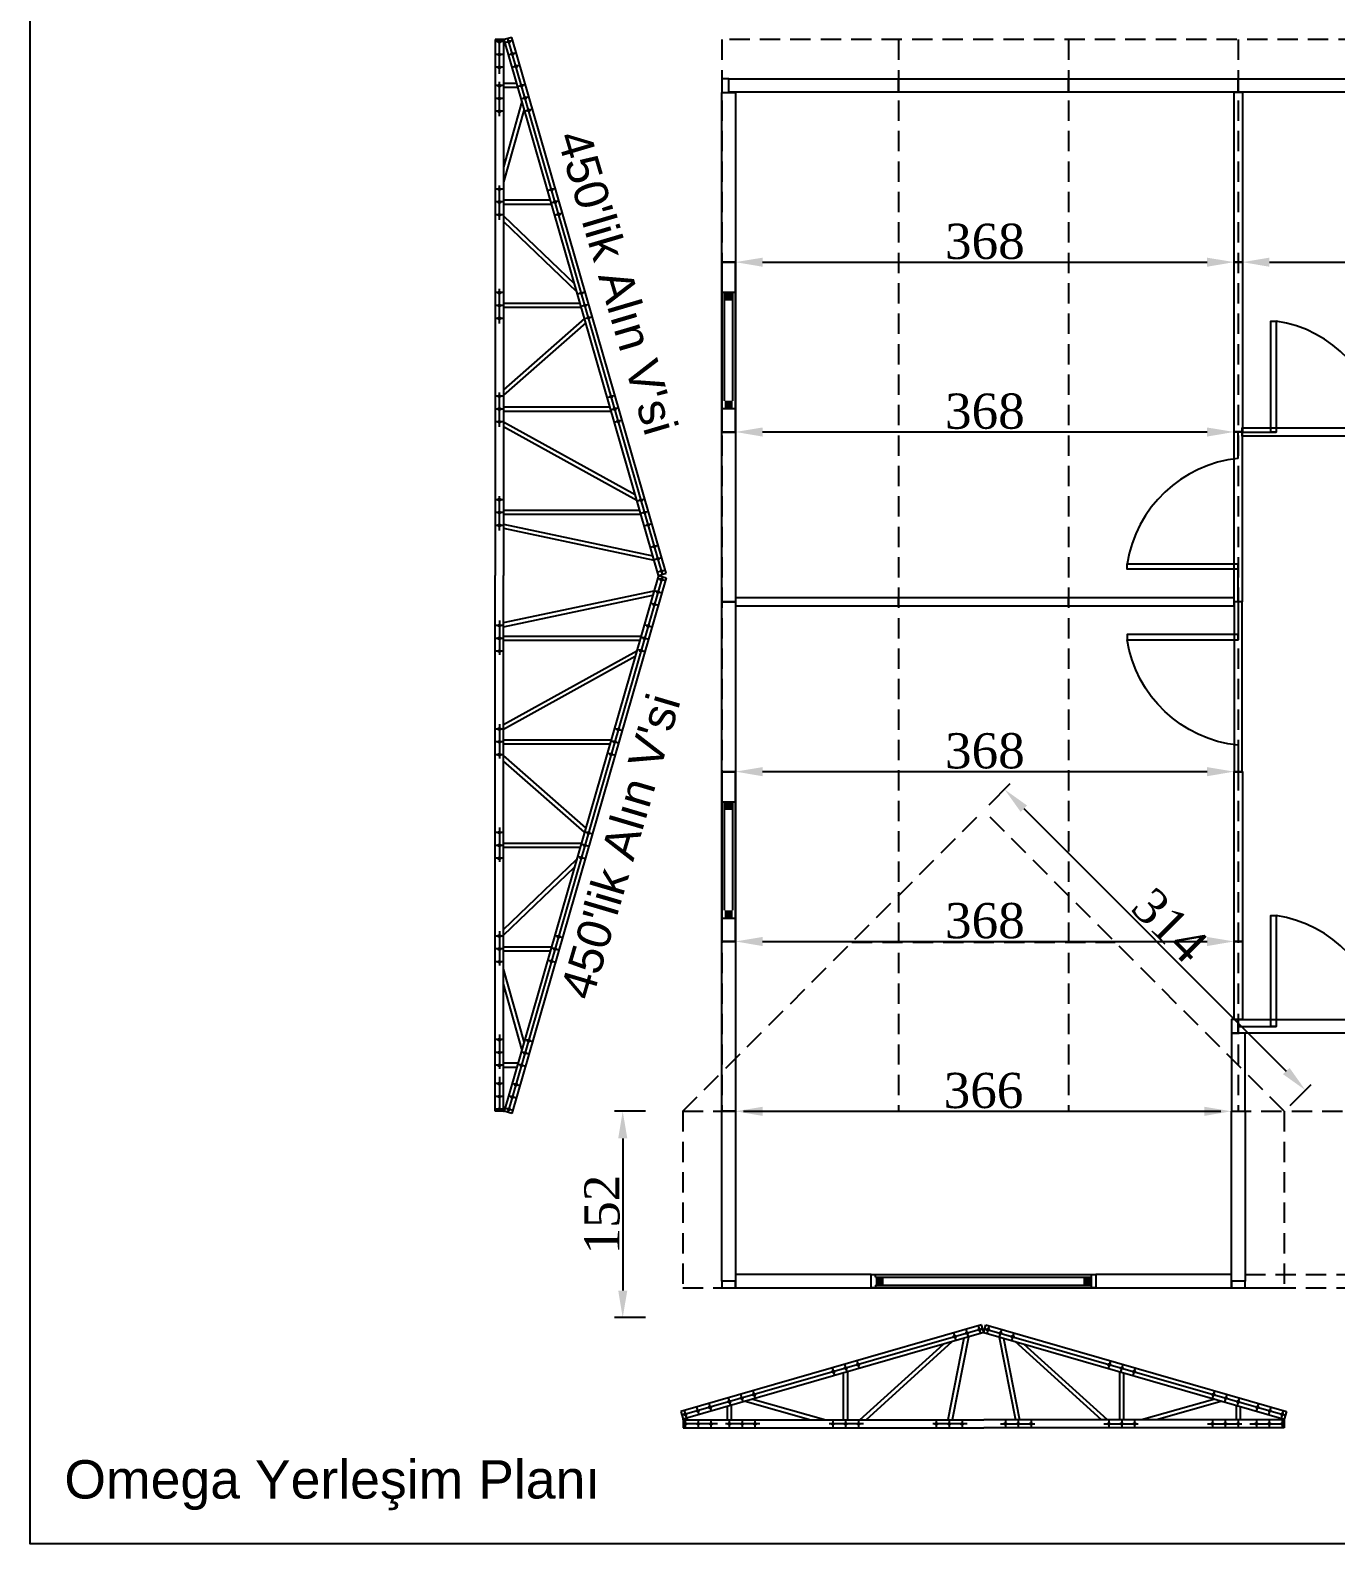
# Model space of a CAD drawing. Header units: millimetres. Extents: x 204298 to 220821, y -217696 to -203281.
# Drawn here: x 208136 to 209101, y -207016 to -205897 of the extents above; entities that cross this region are included whole.
import ezdxf

# ---------------------------------------------------------------- set-up
doc = ezdxf.new("R2010")
doc.units = ezdxf.units.MM
doc.header["$MEASUREMENT"] = 0
doc.linetypes.add('DASHED', pattern=[0.75, 0.5, -0.25])
for name, color, linetype in [('Block1', 255, 'Continuous'), ('DUVAR', 7, 'Continuous'), ('KAPI-PEN', 3, 'Continuous'), ('PANO', 11, 'Continuous'), ('ZEMİN', 191, 'Continuous'), ('ÖLÇÜLENDİRME', 121, 'Continuous')]:
    doc.layers.add(name, color=color, linetype=linetype)
doc.styles.add('133', font='times.ttf')
doc.styles.get("Standard").update_dxf_attribs({"font": 'arial.ttf'})
doc.dimstyles.new('MAKAS', dxfattribs={"dimscale": 20, "dimtxt": 1.3, "dimasz": 1, "dimexe": 0.3, "dimexo": 0.3, "dimgap": 0.1, "dimtad": 1, "dimrnd": 1, "dimzin": 12, "dimdsep": 46, "dimlunit": 6, "dimtxsty": '133', "dimcen": 0.8, "dimdle": 0.0005, "dimclrd": 4, "dimclre": 6, "dimclrt": 2, "dimazin": 3, "dimtfac": 1, "dimtmove": 0, "dimatfit": 2, "dimldrblk": 'DOTSMALL', "dimfxl": 0, "dimtolj": 1, "dimtzin": 0, "dimarcsym": 0})

# ---------------------------------------------------------------- blocks, each defined once
blk = doc.blocks.new('110')
blk.add_lwpolyline([(74265.2, -40100.5), (74265.2, -40226), (74275.2, -40226), (74275.2, -40100.5)], close=True)
blk = doc.blocks.new('113')
for points in [[(74265.2, -40728), (74265.2, -40853.5), (74275.2, -40853.5), (74275.2, -40728)], [(74265.2, -40728), (74265.2, -40853.5), (74275.2, -40853.5), (74275.2, -40728)], [(74275.2, -40853.5), (74275.2, -40728), (74265.2, -40728), (74265.2, -40853.5)]]:
    blk.add_lwpolyline(points, close=True)
at = {"layer": 'KAPI-PEN'}
for points in [[(74270.2, -40728), (74270.2, -40756)], [(74270.2, -40834), (74270.2, -40853.5)]]:
    blk.add_lwpolyline(points, dxfattribs=at)
blk.add_lwpolyline([(74270.2, -40834, -0.341049), (74188.2, -40756), (74270.2, -40756), (74270.2, -40752), (74188.2, -40752), (74188.2, -40756)], format="xyb", dxfattribs=at)
blk = doc.blocks.new('jyt')
at = {"layer": 'PANO', "color": 1}
for p, q in [((-19934.2, -6827.4), (-19934.2, -6747.4)), ((-19928.2, -6827.4), (-19928.2, -6747.4))]:
    blk.add_line(p, q, dxfattribs=at)
for points in [[(-19926.2, -6747.4), (-19936.2, -6747.4)], [(-19926.2, -6833.4), (-19936.2, -6833.4)]]:
    blk.add_lwpolyline(points, dxfattribs=at)
for points in [[(-19928.2, -6747.4), (-19928.2, -6753.4), (-19934.2, -6747.4), (-19934.2, -6753.4)], [(-19928.2, -6833.4), (-19928.2, -6827.4), (-19934.2, -6833.4), (-19934.2, -6827.4)]]:
    blk.add_solid(points, dxfattribs=at)
blk = doc.blocks.new('KAPI')
for points in [[(68907.3, -39991.1), (68907.3, -40116.6), (68913.3, -40116.6), (68913.3, -39991.1)], [(68907.3, -39991.1), (68907.3, -40116.6), (68913.3, -40116.6), (68913.3, -39991.1)], [(68913.3, -40116.6), (68913.3, -39991.1), (68907.3, -39991.1), (68907.3, -40116.6)]]:
    blk.add_lwpolyline(points, close=True)
at = {"layer": 'KAPI-PEN'}
for points in [[(68910.3, -39991.1), (68910.3, -40019.1)], [(68910.3, -40097.1), (68910.3, -40116.6)]]:
    blk.add_lwpolyline(points, dxfattribs=at)
blk.add_lwpolyline([(68910.3, -40097.1, -0.341049), (68828.3, -40019.1), (68910.3, -40019.1), (68910.3, -40015.1), (68828.3, -40015.1), (68828.3, -40019.1)], format="xyb", dxfattribs=at)
blk = doc.blocks.new('D')
blk.add_lwpolyline([(69161.3, -39614.6), (69286.8, -39614.6), (69286.8, -39608.6), (69161.3, -39608.6)], close=True)
blk = doc.blocks.new('*D7551')
at = {"layer": 'Defpoints', "color": 0}
for p in [(208657, -206068.6), (209025.5, -206068.6), (209025.5, -206068.6)]:
    blk.add_point(p, dxfattribs=at)
at = {"layer": 'DUVAR', "color": 6, "lineweight": -2}
for p, q in [((208657, -206062.6), (208657, -206062.6)), ((209025.5, -206062.6), (209025.5, -206062.6))]:
    blk.add_line(p, q, dxfattribs=at)
at = {"layer": 'DUVAR', "color": 4, "lineweight": -2}
blk.add_line((208677, -206068.6), (209005.5, -206068.6), dxfattribs=at)
at = {"layer": 'DUVAR', "color": 4}
for points in [[(208677, -206065.3), (208677, -206072), (208657, -206068.6)], [(209005.5, -206072), (209005.5, -206065.3), (209025.5, -206068.6)]]:
    blk.add_solid(points, dxfattribs=at)
at = {"layer": 'DUVAR', "color": 2, "insert": (208841.3, -206053.4), "char_height": 26, "attachment_point": 5, "style": '133'}
blk.add_mtext('\\A1;368', dxfattribs=at)
blk = doc.blocks.new('_DotSmall')
at = {"color": 0, "linetype": 'ByBlock', "const_width": 0.5}
blk.add_lwpolyline([(-0.0625, 0, 1), (0.0625, 0, 1)], format="xyb", close=True, dxfattribs=at)
blk = doc.blocks.new('*D7552')
at = {"layer": 'Defpoints', "color": 0}
for p in [(209031.5, -206068.6), (209400, -206068.6), (209400, -206068.6)]:
    blk.add_point(p, dxfattribs=at)
at = {"layer": 'DUVAR', "color": 6, "lineweight": -2}
for p, q in [((209031.5, -206062.6), (209031.5, -206062.6)), ((209400, -206062.6), (209400, -206062.6))]:
    blk.add_line(p, q, dxfattribs=at)
at = {"layer": 'DUVAR', "color": 4, "lineweight": -2}
blk.add_line((209051.5, -206068.6), (209380, -206068.6), dxfattribs=at)
at = {"layer": 'DUVAR', "color": 4}
for points in [[(209051.5, -206065.3), (209051.5, -206072), (209031.5, -206068.6)], [(209380, -206072), (209380, -206065.3), (209400, -206068.6)]]:
    blk.add_solid(points, dxfattribs=at)
at = {"layer": 'DUVAR', "color": 2, "insert": (209215.8, -206053.4), "char_height": 26, "attachment_point": 5, "style": '133'}
blk.add_mtext('\\A1;368', dxfattribs=at)
blk = doc.blocks.new('*D7553')
at = {"layer": 'Defpoints', "color": 0}
for p in [(208657, -206194.1), (209025.5, -206194.1), (209025.5, -206194.1)]:
    blk.add_point(p, dxfattribs=at)
at = {"layer": 'DUVAR', "color": 6, "lineweight": -2}
for p, q in [((208657, -206188.1), (208657, -206188.1)), ((209025.5, -206188.1), (209025.5, -206188.1))]:
    blk.add_line(p, q, dxfattribs=at)
at = {"layer": 'DUVAR', "color": 4, "lineweight": -2}
blk.add_line((208677, -206194.1), (209005.5, -206194.1), dxfattribs=at)
at = {"layer": 'DUVAR', "color": 4}
for points in [[(208677, -206190.8), (208677, -206197.5), (208657, -206194.1)], [(209005.5, -206197.5), (209005.5, -206190.8), (209025.5, -206194.1)]]:
    blk.add_solid(points, dxfattribs=at)
at = {"layer": 'DUVAR', "color": 2, "insert": (208841.3, -206178.9), "char_height": 26, "attachment_point": 5, "style": '133'}
blk.add_mtext('\\A1;368', dxfattribs=at)
blk = doc.blocks.new('*D7554')
at = {"layer": 'Defpoints', "color": 0}
for p in [(208657, -206445.1), (209025.5, -206445.1), (209025.5, -206445.1)]:
    blk.add_point(p, dxfattribs=at)
at = {"layer": 'DUVAR', "color": 6, "lineweight": -2}
for p, q in [((208657, -206451.1), (208657, -206451.1)), ((209025.5, -206451.1), (209025.5, -206451.1))]:
    blk.add_line(p, q, dxfattribs=at)
at = {"layer": 'DUVAR', "color": 4, "lineweight": -2}
blk.add_line((208677, -206445.1), (209005.5, -206445.1), dxfattribs=at)
at = {"layer": 'DUVAR', "color": 4}
for points in [[(208677, -206441.8), (208677, -206448.5), (208657, -206445.1)], [(209005.5, -206448.5), (209005.5, -206441.8), (209025.5, -206445.1)]]:
    blk.add_solid(points, dxfattribs=at)
at = {"layer": 'DUVAR', "color": 2, "insert": (208841.3, -206429.9), "char_height": 26, "attachment_point": 5, "rotation": 0.0014, "style": '133'}
blk.add_mtext('\\A1;368', dxfattribs=at)
blk = doc.blocks.new('*D7556')
at = {"layer": 'Defpoints', "color": 0}
for p in [(208657, -206696.1), (209023.5, -206696.1), (209023.5, -206696.1)]:
    blk.add_point(p, dxfattribs=at)
at = {"layer": 'DUVAR', "color": 6, "lineweight": -2}
for p, q in [((208657, -206690.1), (208657, -206690.1)), ((209023.5, -206690.1), (209023.5, -206690.1))]:
    blk.add_line(p, q, dxfattribs=at)
at = {"layer": 'DUVAR', "color": 4, "lineweight": -2}
blk.add_line((208677, -206696.1), (209003.5, -206696.1), dxfattribs=at)
at = {"layer": 'DUVAR', "color": 4}
for points in [[(208677, -206692.8), (208677, -206699.5), (208657, -206696.1)], [(209003.5, -206699.5), (209003.5, -206692.8), (209023.5, -206696.1)]]:
    blk.add_solid(points, dxfattribs=at)
at = {"layer": 'DUVAR', "color": 2, "insert": (208840.3, -206680.9), "char_height": 26, "attachment_point": 5, "style": '133'}
blk.add_mtext('\\A1;366', dxfattribs=at)
blk = doc.blocks.new('gfj')
at = {"layer": 'Block1', "color": 1}
for p, q in [((-3418.2, -20535), (-3418.2, -20533)), ((-3418.2, -20541), (-3418.2, -20543))]:
    blk.add_line(p, q, dxfattribs=at)
at = {"layer": 'PANO', "color": 1}
for p, q in [((-3418.2, -20535), (-3258.7, -20535)), ((-3418.2, -20541), (-3258.7, -20541))]:
    blk.add_line(p, q, dxfattribs=at)
blk.add_lwpolyline([(-3258.7, -20543), (-3258.7, -20533)], dxfattribs=at)
for points in [[(-3418.2, -20541), (-3412.2, -20541), (-3418.2, -20535), (-3412.2, -20535)], [(-3258.7, -20541), (-3264.7, -20541), (-3258.7, -20535), (-3264.7, -20535)]]:
    blk.add_solid(points, dxfattribs=at)
blk = doc.blocks.new('*D7576')
at = {"layer": 'Defpoints', "color": 0}
for p in [(208840.3, -206473.9), (209078.1, -206680.5), (209062.5, -206696.1)]:
    blk.add_point(p, dxfattribs=at)
at = {"layer": 'DUVAR', "color": 6, "lineweight": -2}
for p, q in [((208844.5, -206469.6), (208860.1, -206454)), ((209066.8, -206691.9), (209082.4, -206676.3))]:
    blk.add_line(p, q, dxfattribs=at)
at = {"layer": 'DUVAR', "color": 4, "lineweight": -2}
blk.add_line((208870, -206472.4), (209064, -206666.4), dxfattribs=at)
at = {"layer": 'DUVAR', "color": 4}
for points in [[(208872.4, -206470.1), (208867.7, -206474.8), (208855.9, -206458.3)], [(209061.6, -206668.7), (209066.4, -206664), (209078.1, -206680.5)]]:
    blk.add_solid(points, dxfattribs=at)
at = {"layer": 'DUVAR', "color": 2, "insert": (208977.8, -206558.7), "char_height": 26, "attachment_point": 5, "rotation": 315, "style": '133'}
blk.add_mtext('\\A1;314', dxfattribs=at)
blk = doc.blocks.new('*D7578')
at = {"layer": 'Defpoints', "color": 0}
for p in [(208596.6, -206696.1), (208573.7, -206848.6), (208596.6, -206848.6)]:
    blk.add_point(p, dxfattribs=at)
at = {"layer": 'DUVAR', "color": 6, "lineweight": -2}
for p, q in [((208590.6, -206696.1), (208567.7, -206696.1)), ((208590.6, -206848.6), (208567.7, -206848.6))]:
    blk.add_line(p, q, dxfattribs=at)
at = {"layer": 'DUVAR', "color": 4, "lineweight": -2}
blk.add_line((208573.7, -206716.1), (208573.7, -206828.6), dxfattribs=at)
at = {"layer": 'DUVAR', "color": 4}
for points in [[(208577.1, -206716.1), (208570.4, -206716.1), (208573.7, -206696.1)], [(208570.4, -206828.6), (208577.1, -206828.6), (208573.7, -206848.6)]]:
    blk.add_solid(points, dxfattribs=at)
at = {"layer": 'DUVAR', "color": 2, "insert": (208558.5, -206772.4), "char_height": 26, "attachment_point": 5, "rotation": 90, "style": '133'}
blk.add_mtext('\\A1;152', dxfattribs=at)
blk = doc.blocks.new('*D7580')
at = {"layer": 'Defpoints', "color": 0}
for p in [(208657, -206570.6), (209025.5, -206570.6), (209025.5, -206570.6)]:
    blk.add_point(p, dxfattribs=at)
at = {"layer": 'DUVAR', "color": 4, "lineweight": -2}
blk.add_line((208677, -206570.6), (209005.5, -206570.6), dxfattribs=at)
at = {"layer": 'DUVAR', "color": 6, "lineweight": -2}
for p, q in [((208657, -206576.6), (208657, -206576.6)), ((209025.5, -206576.6), (209025.5, -206576.6))]:
    blk.add_line(p, q, dxfattribs=at)
at = {"layer": 'DUVAR', "color": 4}
for points in [[(208677, -206567.3), (208677, -206574), (208657, -206570.6)], [(209005.5, -206574), (209005.5, -206567.3), (209025.5, -206570.6)]]:
    blk.add_solid(points, dxfattribs=at)
at = {"layer": 'DUVAR', "color": 2, "insert": (208841.3, -206555.4), "char_height": 26, "attachment_point": 5, "rotation": 0.0014, "style": '133'}
blk.add_mtext('\\A1;368', dxfattribs=at)

msp = doc.modelspace()

# ---------------------------------------------------------------- linework, layer by layer
at = {"color": 2}
msp.add_lwpolyline([(209922.706, -207015.685), (208135.971, -207015.685), (208135.971, -205803.483), (209922.706, -205803.483)], close=True, dxfattribs=at)
for points in [[(208647.036, -206194.137), (208647.036, -206068.637), (208657.036, -206068.637), (208657.036, -206194.137)], [(208647.036, -206194.137), (208647.036, -206068.637), (208657.036, -206068.637), (208657.036, -206194.137)], [(208647.036, -206194.137), (208647.036, -206068.637), (208657.036, -206068.637), (208657.036, -206194.137)], [(208657.036, -206194.137), (208657.036, -206068.637), (208647.036, -206068.637), (208647.036, -206194.137)], [(209031.518, -206191.137), (209154.036, -206191.137), (209154.036, -206197.137), (209031.518, -206197.137)], [(209031.518, -206191.137), (209154.036, -206191.137), (209154.036, -206197.137), (209031.518, -206197.137)], [(209154.036, -206197.137), (209031.518, -206197.137), (209031.518, -206191.137), (209154.036, -206191.137)], [(208657.036, -206322.637), (208777.536, -206322.637), (208777.536, -206316.637), (208657.036, -206316.637)], [(208903.036, -206322.637), (209025.536, -206322.637), (209025.536, -206316.637), (208903.036, -206316.637)], [(208647.036, -206570.637), (208647.036, -206445.137), (208657.036, -206445.137), (208657.036, -206570.637)], [(208647.036, -206570.637), (208647.036, -206445.137), (208657.036, -206445.137), (208657.036, -206570.637)], [(208647.036, -206570.637), (208647.036, -206445.137), (208657.036, -206445.137), (208657.036, -206570.637)], [(208657.036, -206570.637), (208657.036, -206445.137), (208647.036, -206445.137), (208647.036, -206570.637)], [(209031.536, -206570.637), (209031.536, -206628.387), (209025.536, -206628.387), (209025.536, -206570.637)], [(209033.536, -206696.137), (209033.536, -206638.387), (209023.536, -206638.387), (209023.536, -206696.137)], [(208657.036, -206826.637), (208757.286, -206826.637), (208757.286, -206816.637), (208657.036, -206816.637)], [(208923.286, -206826.637), (208757.286, -206826.637), (208757.286, -206816.637), (208923.286, -206816.637)], [(208923.286, -206826.637), (209023.536, -206826.637), (209023.536, -206816.637), (208923.286, -206816.637)]]:
    msp.add_lwpolyline(points, close=True)
at = {"layer": 'Block1', "color": 1}
for p, q in [((208491.773, -205902.476), (208486.008, -205904.137)), ((208605.896, -206298.476), (208491.773, -205902.476)), ((208479.562, -205904.137), (208479.562, -206300.137)), ((208485.562, -205904.137), (208479.562, -205904.137)), ((208485.562, -205904.137), (208485.562, -206300.137)), ((208485.562, -205904.137), (208486.008, -205904.137)), ((208485.562, -205907.137), (208486.873, -205907.137)), ((208600.131, -206300.137), (208486.008, -205904.137)), ((208495.374, -205936.637), (208485.562, -205936.637)), ((208496.239, -205939.637), (208485.562, -205939.637)), ((208499.227, -205950.008), (208485.562, -205998.471)), ((208500.803, -205955.475), (208485.562, -206009.525)), ((208485.562, -206022.637), (208520.158, -206022.637)), ((208485.562, -206025.637), (208521.023, -206025.637)), ((208485.562, -206034.429), (208537.995, -206084.529)), ((208485.562, -206038.578), (208539.645, -206090.255)), ((208542.205, -206099.137), (208485.562, -206099.137)), ((208543.069, -206102.137), (208485.562, -206102.137)), ((208545.44, -206110.362), (208485.562, -206163.002)), ((208546.358, -206113.549), (208485.562, -206166.997)), ((208485.562, -206175.637), (208564.251, -206175.637)), ((208485.562, -206178.637), (208565.116, -206178.637)), ((208485.562, -206186.582), (208582.92, -206240.416)), ((208485.562, -206190.01), (208584.095, -206244.494)), ((208586.298, -206252.137), (208485.562, -206252.137)), ((208587.162, -206255.137), (208485.562, -206255.137)), ((208479.562, -206696.137), (208479.562, -206300.137)), ((208485.562, -206696.137), (208485.562, -206300.137)), ((208600.131, -206300.137), (208486.008, -206696.137)), ((208605.896, -206301.799), (208491.773, -206697.799)), ((208600.131, -206300.137), (208605.896, -206298.476)), ((208600.131, -206300.137), (208605.896, -206301.799)), ((208587.162, -206345.137), (208485.562, -206345.137)), ((208586.298, -206348.137), (208485.562, -206348.137)), ((208485.562, -206410.264), (208584.095, -206355.781)), ((208485.562, -206413.693), (208582.92, -206359.858)), ((208485.562, -206421.637), (208565.116, -206421.637)), ((208485.562, -206424.637), (208564.251, -206424.637)), ((208546.358, -206486.725), (208485.562, -206433.278)), ((208545.44, -206489.912), (208485.562, -206437.272)), ((208543.069, -206498.137), (208485.562, -206498.137)), ((208542.205, -206501.137), (208485.562, -206501.137)), ((208485.562, -206561.696), (208539.645, -206510.02)), ((208485.562, -206565.845), (208537.995, -206515.746)), ((208485.562, -206574.637), (208521.023, -206574.637)), ((208485.562, -206577.637), (208520.158, -206577.637)), ((208500.803, -206644.799), (208485.562, -206590.75)), ((208499.227, -206650.266), (208485.562, -206601.804)), ((208496.239, -206660.637), (208485.562, -206660.637)), ((208495.374, -206663.637), (208485.562, -206663.637)), ((208485.562, -206696.137), (208479.562, -206696.137)), ((208485.562, -206693.137), (208486.873, -206693.137)), ((208485.562, -206696.137), (208486.008, -206696.137)), ((208491.773, -206697.799), (208486.008, -206696.137)), ((208838.767, -206853.896), (208616.767, -206917.874)), ((208840.428, -206859.661), (208838.767, -206853.896)), ((208840.428, -206859.661), (208842.09, -206853.896)), ((208842.09, -206853.896), (209064.09, -206917.874)), ((208840.428, -206859.661), (208618.428, -206923.639)), ((208840.428, -206859.661), (209062.428, -206923.639)), ((208736.928, -206924.085), (208736.928, -206889.489)), ((208739.928, -206924.085), (208739.928, -206888.624)), ((208940.928, -206924.085), (208940.928, -206888.624)), ((208943.928, -206924.085), (208943.928, -206889.489)), ((208664.299, -206910.42), (208712.762, -206924.085)), ((208669.766, -206908.844), (208723.816, -206924.085)), ((209011.091, -206908.844), (208957.041, -206924.085)), ((209016.558, -206910.42), (208968.095, -206924.085)), ((208616.767, -206917.874), (208618.428, -206923.639)), ((208650.928, -206914.273), (208650.928, -206924.085)), ((208653.928, -206913.409), (208653.928, -206924.085)), ((209026.928, -206913.409), (209026.928, -206924.085)), ((209029.928, -206914.273), (209029.928, -206924.085)), ((209064.09, -206917.874), (209062.428, -206923.639)), ((208618.428, -206924.085), (208618.428, -206923.639)), ((208618.428, -206924.085), (208840.428, -206924.085)), ((208618.428, -206924.085), (208618.428, -206930.085)), ((208618.428, -206930.085), (208840.428, -206930.085)), ((208621.428, -206924.085), (208621.428, -206922.775)), ((209062.428, -206924.085), (208840.428, -206924.085)), ((209062.428, -206930.085), (208840.428, -206930.085)), ((209059.428, -206924.085), (209059.428, -206922.775)), ((209062.428, -206924.085), (209062.428, -206923.639)), ((209062.428, -206924.085), (209062.428, -206930.085))]:
    msp.add_line(p, q, dxfattribs=at)
at = {"layer": 'Block1', "color": 2}
for p, q in [((208603.013, -206299.306), (208488.891, -205903.306)), ((208485.562, -205905.637), (208479.562, -205905.637)), ((208485.562, -205915.137), (208479.562, -205915.137)), ((208492.445, -205904.806), (208486.68, -205906.468)), ((208495.076, -205913.935), (208489.31, -205915.596)), ((208485.562, -205924.637), (208479.562, -205924.637)), ((208497.707, -205923.063), (208491.941, -205924.725)), ((208501.811, -205937.306), (208496.046, -205938.968)), ((208485.562, -205938.137), (208479.562, -205938.137)), ((208485.562, -205947.637), (208479.562, -205947.637)), ((208504.442, -205946.435), (208498.677, -205948.096)), ((208485.562, -205957.137), (208479.562, -205957.137)), ((208507.073, -205955.563), (208501.307, -205957.225)), ((208485.562, -206014.637), (208479.562, -206014.637)), ((208523.965, -206014.178), (208518.199, -206015.839)), ((208485.562, -206024.137), (208479.562, -206024.137)), ((208526.595, -206023.306), (208520.83, -206024.968)), ((208485.562, -206033.637), (208479.562, -206033.637)), ((208529.226, -206032.435), (208523.461, -206034.096)), ((208485.562, -206091.137), (208479.562, -206091.137)), ((208546.011, -206090.678), (208540.246, -206092.339)), ((208485.562, -206100.637), (208479.562, -206100.637)), ((208548.642, -206099.806), (208542.877, -206101.468)), ((208485.562, -206110.137), (208479.562, -206110.137)), ((208551.273, -206108.935), (208545.507, -206110.596)), ((208485.562, -206167.637), (208479.562, -206167.637)), ((208568.058, -206167.178), (208562.292, -206168.839)), ((208485.562, -206177.137), (208479.562, -206177.137)), ((208570.688, -206176.306), (208564.923, -206177.968)), ((208485.562, -206186.637), (208479.562, -206186.637)), ((208573.319, -206185.435), (208567.554, -206187.096)), ((208485.562, -206244.137), (208479.562, -206244.137)), ((208590.104, -206243.678), (208584.339, -206245.339)), ((208485.562, -206253.637), (208479.562, -206253.637)), ((208592.735, -206252.806), (208586.969, -206254.468)), ((208485.562, -206263.137), (208479.562, -206263.137)), ((208595.365, -206261.935), (208589.6, -206263.596)), ((208599.963, -206277.888), (208594.198, -206279.549)), ((208602.594, -206287.016), (208596.828, -206288.678)), ((208603.013, -206300.968), (208488.891, -206696.968)), ((208605.224, -206296.145), (208599.459, -206297.806)), ((208605.224, -206304.13), (208599.459, -206302.468)), ((208602.594, -206313.258), (208596.828, -206311.596)), ((208599.963, -206322.386), (208594.198, -206320.725)), ((208485.562, -206337.137), (208479.562, -206337.137)), ((208595.365, -206338.34), (208589.6, -206336.678)), ((208485.562, -206346.637), (208479.562, -206346.637)), ((208592.735, -206347.468), (208586.969, -206345.807)), ((208485.562, -206356.137), (208479.562, -206356.137)), ((208590.104, -206356.597), (208584.339, -206354.935)), ((208485.562, -206413.637), (208479.562, -206413.637)), ((208573.319, -206414.84), (208567.554, -206413.178)), ((208485.562, -206423.137), (208479.562, -206423.137)), ((208570.688, -206423.968), (208564.923, -206422.307)), ((208485.562, -206432.637), (208479.562, -206432.637)), ((208568.058, -206433.097), (208562.292, -206431.435)), ((208485.562, -206490.137), (208479.562, -206490.137)), ((208551.273, -206491.34), (208545.507, -206489.678)), ((208485.562, -206499.637), (208479.562, -206499.637)), ((208546.011, -206509.597), (208540.246, -206507.935)), ((208548.642, -206500.468), (208542.877, -206498.807)), ((208485.562, -206509.137), (208479.562, -206509.137)), ((208485.562, -206566.637), (208479.562, -206566.637)), ((208529.226, -206567.84), (208523.461, -206566.178)), ((208485.562, -206576.137), (208479.562, -206576.137)), ((208485.562, -206585.637), (208479.562, -206585.637)), ((208523.965, -206586.097), (208518.199, -206584.435)), ((208526.595, -206576.968), (208520.83, -206575.307)), ((208485.562, -206643.137), (208479.562, -206643.137)), ((208485.562, -206652.637), (208479.562, -206652.637)), ((208504.442, -206653.84), (208498.677, -206652.178)), ((208507.073, -206644.711), (208501.307, -206643.05)), ((208485.562, -206662.137), (208479.562, -206662.137)), ((208501.811, -206662.968), (208496.046, -206661.306)), ((208485.562, -206675.637), (208479.562, -206675.637)), ((208497.707, -206677.211), (208491.941, -206675.549)), ((208485.562, -206685.137), (208479.562, -206685.137)), ((208495.076, -206686.339), (208489.31, -206684.678)), ((208485.562, -206694.637), (208479.562, -206694.637)), ((208492.445, -206695.468), (208486.68, -206693.806)), ((208836.436, -206854.568), (208838.098, -206860.333)), ((208844.421, -206854.568), (208842.759, -206860.333)), ((208839.598, -206856.779), (208617.598, -206920.757)), ((208818.179, -206859.829), (208819.841, -206865.595)), ((208827.308, -206857.199), (208828.969, -206862.964)), ((208841.259, -206856.779), (209063.259, -206920.757)), ((208853.549, -206857.199), (208851.888, -206862.964)), ((208862.678, -206859.829), (208861.016, -206865.595)), ((208728.469, -206885.683), (208730.131, -206891.448)), ((208737.598, -206883.052), (208739.259, -206888.817)), ((208746.726, -206880.421), (208748.388, -206886.187)), ((208934.131, -206880.421), (208932.469, -206886.187)), ((208943.259, -206883.052), (208941.598, -206888.817)), ((208952.388, -206885.683), (208950.726, -206891.448)), ((208651.598, -206907.836), (208653.259, -206913.602)), ((208660.726, -206905.205), (208662.388, -206910.971)), ((208669.855, -206902.575), (208671.516, -206908.34)), ((209011.002, -206902.575), (209009.341, -206908.34)), ((209020.131, -206905.205), (209018.469, -206910.971)), ((209029.259, -206907.836), (209027.598, -206913.602)), ((208619.098, -206917.202), (208620.759, -206922.968)), ((208628.226, -206914.572), (208629.888, -206920.337)), ((208637.355, -206911.941), (208639.016, -206917.706)), ((209043.502, -206911.941), (209041.841, -206917.706)), ((209052.631, -206914.572), (209050.969, -206920.337)), ((209061.759, -206917.202), (209060.098, -206922.968)), ((208619.928, -206924.085), (208619.928, -206930.085)), ((208629.428, -206924.085), (208629.428, -206930.085)), ((208638.928, -206924.085), (208638.928, -206930.085)), ((208652.428, -206924.085), (208652.428, -206930.085)), ((208661.928, -206924.085), (208661.928, -206930.085)), ((208671.428, -206924.085), (208671.428, -206930.085)), ((208728.928, -206924.085), (208728.928, -206930.085)), ((208738.428, -206924.085), (208738.428, -206930.085)), ((208747.928, -206924.085), (208747.928, -206930.085)), ((208805.428, -206924.085), (208805.428, -206930.085)), ((208814.928, -206924.085), (208814.928, -206930.085)), ((208824.428, -206924.085), (208824.428, -206930.085)), ((208856.428, -206924.085), (208856.428, -206930.085)), ((208865.928, -206924.085), (208865.928, -206930.085)), ((208875.428, -206924.085), (208875.428, -206930.085)), ((208932.928, -206924.085), (208932.928, -206930.085)), ((208942.428, -206924.085), (208942.428, -206930.085)), ((208951.928, -206924.085), (208951.928, -206930.085)), ((209009.428, -206924.085), (209009.428, -206930.085)), ((209018.928, -206924.085), (209018.928, -206930.085)), ((209028.428, -206924.085), (209028.428, -206930.085)), ((209041.928, -206924.085), (209041.928, -206930.085)), ((209051.428, -206924.085), (209051.428, -206930.085)), ((209060.928, -206924.085), (209060.928, -206930.085))]:
    msp.add_line(p, q, dxfattribs=at)
at = {"layer": 'Block1', "color": 1, "linetype": 'DASHED', "ltscale": 30}
for p, q in [((208647.036, -205904.137), (208647.036, -206696.137)), ((209410.036, -205904.137), (208647.036, -205904.137)), ((208777.536, -205904.137), (208777.536, -206696.137)), ((208903.036, -205904.137), (208903.036, -206696.137)), ((209028.536, -205904.137), (209028.536, -206696.137)), ((208618.036, -206696.137), (208840.286, -206473.887)), ((209062.536, -206696.137), (208840.286, -206473.887)), ((208743.036, -206571.137), (208937.536, -206571.137)), ((208618.036, -206696.137), (209410.036, -206696.137)), ((208618.036, -206696.137), (208618.036, -206826.637)), ((209062.536, -206696.137), (209062.536, -206826.637)), ((209033.536, -206816.637), (209410.036, -206816.637)), ((208618.036, -206826.637), (209062.536, -206826.637)), ((209033.536, -206826.637), (209410.036, -206826.637))]:
    msp.add_line(p, q, dxfattribs=at)
at = {"layer": 'Block1', "color": 1}
for centre, radius in [((208482.562, -205905.637), 0.8), ((208482.562, -205915.137), 0.8), ((208482.562, -205905.637), 0.4), ((208482.562, -205915.137), 0.4), ((208489.562, -205905.637), 0.8), ((208489.562, -205905.637), 0.4), ((208492.193, -205914.766), 0.8), ((208492.193, -205914.766), 0.4), ((208482.562, -205924.637), 0.8), ((208482.562, -205924.637), 0.4), ((208494.824, -205923.894), 0.8), ((208494.824, -205923.894), 0.4), ((208482.562, -205938.137), 0.8), ((208498.928, -205938.137), 0.8), ((208482.562, -205947.637), 0.8), ((208482.562, -205938.137), 0.4), ((208482.562, -205947.637), 0.4), ((208498.929, -205938.137), 0.4), ((208501.559, -205947.266), 0.8), ((208501.559, -205947.266), 0.4), ((208482.562, -205957.137), 0.8), ((208482.562, -205957.137), 0.4), ((208504.19, -205956.394), 0.8), ((208504.19, -205956.394), 0.4), ((208482.562, -206014.637), 0.8), ((208482.562, -206014.637), 0.4), ((208521.082, -206015.009), 0.8), ((208521.082, -206015.009), 0.4), ((208482.562, -206024.137), 0.8), ((208482.562, -206024.137), 0.4), ((208523.713, -206024.137), 0.8), ((208523.713, -206024.137), 0.4), ((208482.562, -206033.637), 0.8), ((208482.562, -206033.637), 0.4), ((208526.343, -206033.266), 0.8), ((208526.343, -206033.266), 0.4), ((208482.562, -206091.137), 0.8), ((208482.562, -206091.137), 0.4), ((208543.128, -206091.509), 0.8), ((208543.128, -206091.509), 0.4), ((208482.562, -206100.637), 0.8), ((208482.562, -206100.637), 0.4), ((208545.759, -206100.637), 0.8), ((208545.759, -206100.637), 0.4), ((208482.562, -206110.137), 0.8), ((208482.562, -206110.137), 0.4), ((208548.39, -206109.766), 0.8), ((208548.39, -206109.766), 0.4), ((208482.562, -206167.637), 0.8), ((208482.562, -206167.637), 0.4), ((208565.175, -206168.009), 0.8), ((208565.175, -206168.009), 0.4), ((208482.562, -206177.137), 0.8), ((208482.562, -206177.137), 0.4), ((208567.806, -206177.137), 0.8), ((208567.806, -206177.137), 0.4), ((208482.562, -206186.637), 0.8), ((208482.562, -206186.637), 0.4), ((208570.436, -206186.266), 0.8), ((208570.436, -206186.266), 0.4), ((208482.562, -206244.137), 0.8), ((208482.562, -206244.137), 0.4), ((208587.221, -206244.509), 0.8), ((208587.221, -206244.509), 0.4), ((208482.562, -206253.637), 0.8), ((208482.562, -206253.637), 0.4), ((208589.852, -206253.637), 0.8), ((208589.852, -206253.637), 0.4), ((208482.562, -206263.137), 0.8), ((208482.562, -206263.137), 0.4), ((208592.483, -206262.766), 0.8), ((208592.483, -206262.766), 0.4), ((208597.08, -206278.719), 0.8), ((208597.08, -206278.719), 0.4), ((208599.711, -206287.847), 0.8), ((208599.711, -206287.847), 0.4), ((208602.342, -206296.976), 0.8), ((208602.342, -206303.299), 0.8), ((208602.342, -206296.976), 0.4), ((208602.342, -206303.299), 0.4), ((208599.711, -206312.427), 0.8), ((208599.711, -206312.427), 0.4), ((208597.08, -206321.556), 0.8), ((208597.08, -206321.556), 0.4), ((208482.562, -206337.137), 0.8), ((208482.562, -206337.137), 0.4), ((208592.483, -206337.509), 0.8), ((208592.483, -206337.509), 0.4), ((208482.562, -206346.637), 0.8), ((208482.562, -206346.637), 0.4), ((208589.852, -206346.637), 0.8), ((208589.852, -206346.637), 0.4), ((208482.562, -206356.137), 0.8), ((208482.562, -206356.137), 0.4), ((208587.221, -206355.766), 0.8), ((208587.221, -206355.766), 0.4), ((208482.562, -206413.637), 0.8), ((208482.562, -206413.637), 0.4), ((208570.436, -206414.009), 0.8), ((208570.436, -206414.009), 0.4), ((208482.562, -206423.137), 0.8), ((208482.562, -206423.137), 0.4), ((208567.806, -206423.137), 0.8), ((208567.806, -206423.137), 0.4), ((208482.562, -206432.637), 0.8), ((208482.562, -206432.637), 0.4), ((208565.175, -206432.266), 0.8), ((208565.175, -206432.266), 0.4), ((208482.562, -206490.137), 0.8), ((208482.562, -206490.137), 0.4), ((208548.39, -206490.509), 0.8), ((208548.39, -206490.509), 0.4), ((208482.562, -206499.637), 0.8), ((208482.562, -206499.637), 0.4), ((208545.759, -206499.637), 0.8), ((208545.759, -206499.637), 0.4), ((208482.562, -206509.137), 0.8), ((208482.562, -206509.137), 0.4), ((208543.128, -206508.766), 0.8), ((208543.128, -206508.766), 0.4), ((208482.562, -206566.637), 0.8), ((208482.562, -206566.637), 0.4), ((208526.343, -206567.009), 0.8), ((208526.343, -206567.009), 0.4), ((208482.562, -206576.137), 0.8), ((208482.562, -206585.637), 0.8), ((208482.562, -206576.137), 0.4), ((208482.562, -206585.637), 0.4), ((208521.082, -206585.266), 0.8), ((208521.082, -206585.266), 0.4), ((208523.713, -206576.137), 0.8), ((208523.713, -206576.137), 0.4), ((208482.562, -206643.137), 0.8), ((208482.562, -206652.637), 0.8), ((208482.562, -206643.137), 0.4), ((208482.562, -206652.637), 0.4), ((208501.559, -206653.009), 0.8), ((208501.559, -206653.009), 0.4), ((208504.19, -206643.88), 0.8), ((208504.19, -206643.88), 0.4), ((208482.562, -206662.137), 0.8), ((208482.562, -206662.137), 0.4), ((208498.928, -206662.137), 0.8), ((208498.929, -206662.137), 0.4), ((208482.562, -206675.637), 0.8), ((208482.562, -206675.637), 0.4), ((208494.824, -206676.38), 0.8), ((208482.562, -206685.137), 0.8), ((208482.562, -206685.137), 0.4), ((208492.193, -206685.509), 0.8), ((208492.193, -206685.509), 0.4), ((208494.824, -206676.38), 0.4), ((208482.562, -206694.637), 0.8), ((208482.562, -206694.637), 0.4), ((208489.562, -206694.637), 0.8), ((208489.562, -206694.637), 0.4), ((208819.01, -206862.712), 0.8), ((208819.01, -206862.712), 0.4), ((208828.138, -206860.081), 0.8), ((208828.138, -206860.081), 0.4), ((208837.267, -206857.451), 0.8), ((208837.267, -206857.45), 0.4), ((208843.59, -206857.451), 0.8), ((208843.59, -206857.45), 0.4), ((208852.718, -206860.081), 0.8), ((208852.718, -206860.081), 0.4), ((208861.847, -206862.712), 0.8), ((208861.847, -206862.712), 0.4), ((208729.3, -206888.565), 0.8), ((208729.3, -206888.565), 0.4), ((208738.428, -206885.935), 0.8), ((208738.428, -206885.935), 0.4), ((208747.557, -206883.304), 0.8), ((208747.557, -206883.304), 0.4), ((208933.3, -206883.304), 0.8), ((208933.3, -206883.304), 0.4), ((208942.428, -206885.935), 0.8), ((208942.428, -206885.935), 0.4), ((208951.557, -206888.565), 0.8), ((208951.557, -206888.565), 0.4), ((208652.428, -206910.719), 0.8), ((208652.428, -206910.719), 0.4), ((208661.557, -206908.088), 0.8), ((208661.557, -206908.088), 0.4), ((208670.685, -206905.458), 0.8), ((208670.685, -206905.457), 0.4), ((209010.171, -206905.458), 0.8), ((209010.171, -206905.457), 0.4), ((209019.3, -206908.088), 0.8), ((209019.3, -206908.088), 0.4), ((209028.428, -206910.719), 0.8), ((209028.428, -206910.719), 0.4), ((208619.928, -206920.085), 0.8), ((208619.928, -206920.085), 0.4), ((208629.057, -206917.454), 0.8), ((208629.057, -206917.454), 0.4), ((208638.185, -206914.824), 0.8), ((208638.185, -206914.824), 0.4), ((209042.671, -206914.824), 0.8), ((209042.671, -206914.824), 0.4), ((209051.8, -206917.454), 0.8), ((209051.8, -206917.454), 0.4), ((209060.928, -206920.085), 0.8), ((209060.928, -206920.085), 0.4), ((208619.928, -206927.085), 0.8), ((208619.928, -206927.085), 0.4), ((208629.428, -206927.085), 0.8), ((208629.428, -206927.085), 0.4), ((208638.928, -206927.085), 0.8), ((208638.928, -206927.085), 0.4), ((208652.428, -206927.085), 0.8), ((208652.428, -206927.085), 0.4), ((208661.928, -206927.085), 0.8), ((208661.928, -206927.085), 0.4), ((208671.428, -206927.085), 0.8), ((208671.428, -206927.085), 0.4), ((208728.928, -206927.085), 0.8), ((208728.928, -206927.085), 0.4), ((208738.428, -206927.085), 0.8), ((208738.428, -206927.085), 0.4), ((208747.928, -206927.085), 0.8), ((208747.928, -206927.085), 0.4), ((208805.428, -206927.085), 0.8), ((208805.428, -206927.085), 0.4), ((208814.928, -206927.085), 0.8), ((208814.928, -206927.085), 0.4), ((208824.428, -206927.085), 0.8), ((208824.428, -206927.085), 0.4), ((208856.428, -206927.085), 0.8), ((208856.428, -206927.085), 0.4), ((208865.928, -206927.085), 0.8), ((208865.928, -206927.085), 0.4), ((208875.428, -206927.085), 0.8), ((208875.428, -206927.085), 0.4), ((208932.928, -206927.085), 0.8), ((208932.928, -206927.085), 0.4), ((208942.428, -206927.085), 0.8), ((208942.428, -206927.085), 0.4), ((208951.928, -206927.085), 0.8), ((208951.928, -206927.085), 0.4), ((209009.428, -206927.085), 0.8), ((209009.428, -206927.085), 0.4), ((209018.928, -206927.085), 0.8), ((209018.928, -206927.085), 0.4), ((209028.428, -206927.085), 0.8), ((209028.428, -206927.085), 0.4), ((209041.928, -206927.085), 0.8), ((209041.928, -206927.085), 0.4), ((209051.428, -206927.085), 0.8), ((209051.428, -206927.085), 0.4), ((209060.928, -206927.085), 0.8), ((209060.928, -206927.085), 0.4)]:
    msp.add_circle(centre, radius, dxfattribs=at)
at = {"layer": 'DUVAR', "color": 1}
msp.add_line((208657.036, -206826.637), (209023.536, -206826.637), dxfattribs=at)
for points in [[(208652.036, -205933.137), (208647.036, -205933.137), (208647.036, -205943.137), (208652.036, -205943.137)], [(209028.536, -206628.387), (209023.536, -206628.387), (209023.536, -206638.387), (209028.536, -206638.387)], [(208647.036, -206821.637), (208647.036, -206826.637), (208657.036, -206826.637), (208657.036, -206821.637)], [(209023.536, -206821.637), (209023.536, -206826.637), (209033.536, -206826.637), (209033.536, -206821.637)]]:
    msp.add_lwpolyline(points, close=True, dxfattribs=at)
at = {"layer": 'KAPI-PEN'}
msp.add_lwpolyline([(209134.536, -206194.137, 0.34104855), (209056.536, -206112.137), (209056.536, -206194.137), (209052.536, -206194.137), (209052.536, -206112.137), (209056.536, -206112.137)], format="xyb", dxfattribs=at)
msp.add_lwpolyline([(209031.518, -206194.137), (209056.536, -206194.137)], dxfattribs=at)
at = {"layer": 'ZEMİN', "color": 1}
for p, q in [((208485.562, -206262.237), (208595.917, -206285.514)), ((208485.562, -206265.303), (208596.857, -206288.778)), ((208485.562, -206334.972), (208596.857, -206311.496)), ((208485.562, -206338.038), (208595.917, -206314.761)), ((208825.865, -206863.859), (208813.991, -206924.085)), ((208829.107, -206862.924), (208817.049, -206924.085)), ((208851.75, -206862.924), (208863.808, -206924.085)), ((208854.992, -206863.859), (208866.866, -206924.085)), ((208749.006, -206924.085), (208810.676, -206868.236)), ((208753.476, -206924.085), (208817.231, -206866.347)), ((208927.381, -206924.085), (208863.626, -206866.347)), ((208931.85, -206924.085), (208870.181, -206868.236))]:
    msp.add_line(p, q, dxfattribs=at)
at = {"layer": 'ÖLÇÜLENDİRME', "color": 2, "ltscale": 0.5}
for p, q in [((208482.562, -205929.516), (208482.562, -205904.137)), ((208482.562, -205960.824), (208482.562, -205935.446)), ((208482.562, -206037.324), (208482.562, -206011.946)), ((208482.562, -206113.824), (208482.562, -206088.446)), ((208482.562, -206190.324), (208482.562, -206164.946)), ((208482.562, -206266.824), (208482.562, -206241.446)), ((208482.562, -206333.45), (208482.562, -206358.829)), ((208482.562, -206409.95), (208482.562, -206435.329)), ((208482.562, -206486.45), (208482.562, -206511.829)), ((208482.562, -206562.95), (208482.562, -206588.329)), ((208482.562, -206639.45), (208482.562, -206664.829)), ((208482.562, -206670.759), (208482.562, -206696.137)), ((208643.807, -206927.085), (208618.428, -206927.085)), ((208675.115, -206927.085), (208649.737, -206927.085)), ((208751.615, -206927.085), (208726.237, -206927.085)), ((208828.115, -206927.085), (208802.737, -206927.085)), ((208852.741, -206927.085), (208878.12, -206927.085)), ((208929.241, -206927.085), (208954.62, -206927.085)), ((209005.741, -206927.085), (209031.12, -206927.085)), ((209037.05, -206927.085), (209062.428, -206927.085))]:
    msp.add_line(p, q, dxfattribs=at)

# ---------------------------------------------------------------- block references
at = {"xscale": -1}
for name, p, rotation in [('110', (168551.535, -131667.906), 89.99999999999991), ('110', (168677.035, -131667.906), 89.9999999999999), ('110', (168802.535, -131667.906), 89.9999999999999), ('110', (168928.035, -131667.906), 89.9999999999999), ('110', (134381.804, -246169.139), 180), ('D', (169416.961, -136781.805), 89.99999999999991), ('D', (169416.952, -136907.305), 89.9999999999999), ('110', (134381.804, -246420.139), 180), ('KAPI', (140118.186, -246310.712), 180), ('110', (134381.804, -246545.639), 180), ('D', (169416.961, -137283.805), 89.99999999999991), ('113', (168300.535, -132363.156), 89.99999999999991), ('110', (134381.804, -246796.639), 180), ('110', (134381.804, -246922.139), 180), ('110', (134758.304, -246922.139), 180)]:
    msp.add_blockref(name, p, dxfattribs=dict(at, rotation=rotation))
for name, p in [('D', (139616.204, -166708.062)), ('KAPI', (140118.186, -166328.562))]:
    msp.add_blockref(name, p)
at = {"layer": 'Block1', "color": 0}
for p in [(228583.19, -199343.676), (228583.19, -199720.176)]:
    msp.add_blockref('jyt', p, dxfattribs=at)
at = {"layer": 'Block1', "color": 1}
msp.add_blockref('gfj', (212178.779, -186283.681), dxfattribs=at)

# ---------------------------------------------------------------- texts
at = {"linetype": 'Continuous', "lineweight": 25}
for rotation, p in [(286.480614, (208524.887, -205975.784)), (73.519386, (208550.911, -206615.105))]:
    msp.add_text("450'lik Alın V'si", height=24.93533, rotation=rotation, dxfattribs=at).set_placement(p)
msp.add_text('Omega Yerleşim Planı', height=28.33561, dxfattribs=at).set_placement((208161.147, -206982.274))

# ---------------------------------------------------------------- dimensions: what is measured, and where the dimension line sits
at = {"layer": 'DUVAR', "color": 1}
for p1, p2, distance, picture, middle in [((208657.036, -206068.637), (209025.536, -206068.637), 0, '*D7551', (208841.286, -206053.442)), ((209031.536, -206068.637), (209400.036, -206068.637), 0, '*D7552', (209215.786, -206053.442)), ((208657.036, -206194.137), (209025.527, -206194.137), 0, '*D7553', (208841.281, -206178.942)), ((208657.036, -206445.137), (209025.518, -206445.128), -0.009, '*D7554', (208841.276, -206429.947)), ((208840.286, -206473.887), (209062.536, -206696.137), 22.066, '*D7576', (208977.758, -206558.665)), ((208657.036, -206570.637), (209025.518, -206570.628), -0.009, '*D7580', (208841.276, -206555.447)), ((208657.036, -206696.137), (209023.536, -206696.137), 0, '*D7556', (208840.286, -206680.942)), ((208596.576, -206696.137), (208596.576, -206848.637), -22.845, '*D7578', (208558.536, -206772.387))]:
    dim = msp.add_aligned_dim(p1=p1, p2=p2, distance=distance, dimstyle='MAKAS', dxfattribs=at)
    dim.commit()
    dim.dimension.update_dxf_attribs({"geometry": picture, "text_midpoint": middle})

doc.saveas('drawing.dxf')
